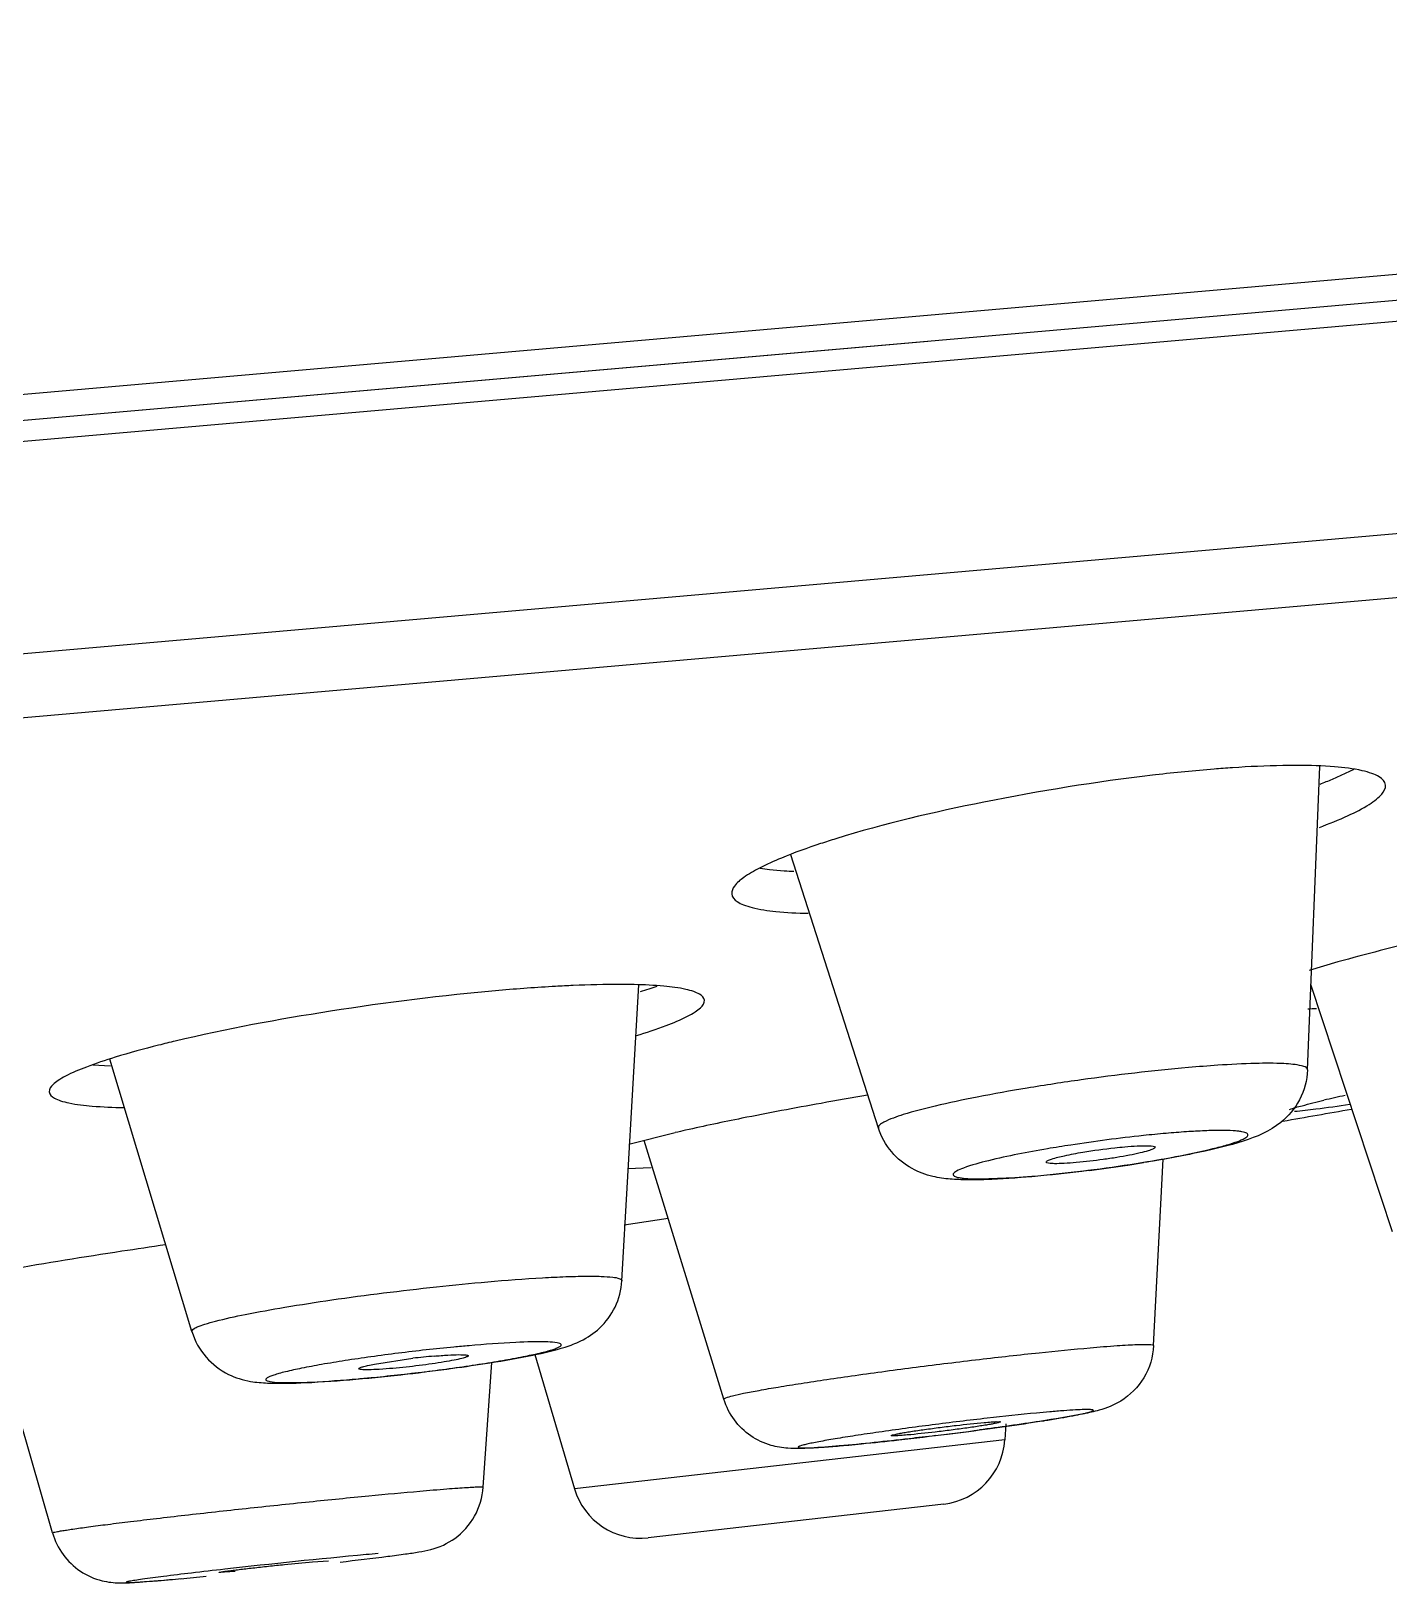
# Model space of a CAD drawing. Extents: x 38931 to 39525, y 15845 to 16265.
# Drawn here: x 39267.54 to 39277.4, y 16138.56 to 16149.84 of the extents above; entities that cross this region are included whole.
import ezdxf

# ---------------------------------------------------------------- set-up
doc = ezdxf.new("R2010")
doc.units = 0
doc.header["$LTSCALE"] = 7
doc.header["$MEASUREMENT"] = 0
doc.layers.get('0').update_dxf_attribs({"color": 2, "linetype": 'CONTINUOUS'})
doc.layers.add('DWG', color=7, linetype='CONTINUOUS')

msp = doc.modelspace()

# ---------------------------------------------------------------- linework, layer by layer
at = {"color": 7, "linetype": 'Continuous'}
for p, q in [((39217.28079, 16142.46323), (39301.55903, 16149.83662)), ((39301.61241, 16148.2959), (39217.49534, 16140.93661)), ((39301.25945, 16147.80046), (39217.92893, 16140.51)), ((39276.80986, 16142.28671), (39276.89884, 16144.49038)), ((39276.9911, 16144.39958), (39277.14927, 16144.47239)), ((39275.70509, 16144.43042), (39275.68496, 16144.42807)), ((39273.69317, 16141.86355), (39273.05621, 16143.85031)), ((39272.83442, 16143.75188), (39272.90219, 16143.74265)), ((39272.90219, 16143.74265), (39273.00905, 16143.73321)), ((39277.03013, 16143.07043), (39276.82275, 16143.00863)), ((39271.82959, 16140.75356), (39271.9536, 16142.90337)), ((39277.42649, 16141.10873), (39276.83494, 16142.90787)), ((39267.98726, 16142.32206), (39268.11486, 16142.31564)), ((39268.70577, 16140.3852), (39268.11003, 16142.36441)), ((39271.8787, 16141.74598), (39272.21657, 16141.83051)), ((39272.57046, 16139.89251), (39271.99082, 16141.77327)), ((39275.69184, 16140.28253), (39275.76013, 16141.63773)), ((39272.04129, 16141.57561), (39271.8692, 16141.56612)), ((39275.22551, 16141.55555), (39274.80701, 16141.51009)), ((39274.43273, 16141.49363), (39274.68313, 16141.50346)), ((39272.16527, 16141.20723), (39271.84526, 16141.1582)), ((39267.69364, 16138.92081), (39267.15549, 16140.78984)), ((39270.0315, 16140.14862), (39270.3111, 16140.19021)), ((39271.1958, 16140.2167), (39271.48489, 16139.24074)), ((39270.82175, 16139.25294), (39270.88422, 16140.15974)), ((39274.61756, 16139.71413), (39274.61038, 16139.59684)), ((39274.61038, 16139.59684), (39271.48489, 16139.24074)), ((39274.16792, 16139.13058), (39272.0209, 16138.88596)), ((39269.58206, 16138.71124), (39269.69906, 16138.71839)), ((39269.02054, 16138.6411), (39268.90354, 16138.63392))]:
    msp.add_line(p, q, dxfattribs=at)
for centre, radius, start, end in [((39275.71716, 16147.47706), 3.33073, 290.825177, 292.487555), ((39273.20552, 16146.74012), 3.01332, 266.261639, 267.581304), ((39279.74818, 16133.48405), 9.96427, 105.371779, 105.829779), ((39270.81226, 16146.48), 3.80376, 287.631726, 288.62711), ((39271.03413, 16145.82245), 3.10979, 288.622956, 289.758084), ((39276.52707, 16148.30156), 5.57928, 272.931919, 273.581855), ((39276.83776, 16132.17842), 10.16409, 93.830724, 95.042958), ((39279.02964, 16109.77635), 32.77576, 99.509743, 100.110554), ((39279.85306, 16129.65796), 12.74746, 102.552033, 103.259686), ((39278.16963, 16114.58145), 27.89431, 100.104129, 101.305861), ((39242.54865, 16338.98929), 200.0004, 279.8116064, 279.9563509), ((39276.14374, 16124.69271), 17.58209, 101.291854, 102.654845), ((39275.20842, 16128.88553), 13.28622, 102.680528, 103.013739), ((39276.39641, 16134.86982), 6.98209, 93.830725, 95.042957), ((39273.97455, 16151.22418), 9.74695, 275.037457, 277.045976), ((39273.71402, 16153.40202), 11.9425, 277.271094, 278.621352), ((39273.81963, 16152.70742), 11.23993, 278.619853, 279.209179), ((39274.22604, 16148.33756), 6.84937, 273.826406, 274.862247), ((39274.1286, 16149.53446), 8.05022, 274.831248, 275.001312), ((39271.80892, 16127.83785), 12.49172, 95.005488, 95.514059), ((39270.93161, 16134.94201), 5.28476, 95.064927, 96.742939), ((39268.67187, 16153.98631), 14.00168, 275.022615, 276.549794), ((39268.57361, 16154.94854), 14.96885, 276.503361, 277.776596), ((39268.88235, 16152.697), 12.69624, 277.770983, 279.012241), ((39268.82261, 16152.4853), 12.49172, 275.005488, 275.514059), ((39275.97406, 16127.9711), 11.87523, 95.007981, 95.470717), ((39270.77941, 16166.86335), 27.43726, 276.404863, 277.148739), ((39270.56985, 16168.59215), 29.17905, 276.962974, 277.594152), ((39272.44072, 16150.8188), 11.30653, 275.005246, 275.257463), ((39272.2638, 16152.7451), 13.24094, 275.256036, 275.455673), ((39272.1028, 16154.43125), 14.93476, 275.455503, 275.639552), ((39271.60637, 16159.40635), 19.93456, 275.654269, 276.433751), ((39274.11131, 16139.62737), 0.5, 276.5, 356.5), ((39271.9643, 16139.38274), 0.5, 196.5, 276.5), ((39274.48769, 16089.86811), 49.10302, 95.276201, 96.481545), ((39272.11021, 16115.35314), 23.50735, 95.004269, 95.217995), ((39266.49239, 16161.99922), 23.50737, 275.004269, 275.217995), ((39265.52575, 16172.5089), 34.06155, 275.217064, 275.534022)]:
    msp.add_arc(centre, radius, start, end, dxfattribs=at)
for points, knots in [([(39276.26435, 16144.48225), (39276.21986, 16144.47929), (39276.03313, 16144.46553), (39275.84678, 16144.44686), (39275.70509, 16144.43042)], [0, 0, 0, 0, 596.75865607, 2505.88446864, 2505.88446864, 2505.88446864, 2505.88446864]), ([(39276.73887, 16144.49907), (39276.70263, 16144.49918), (39276.54433, 16144.49787), (39276.38613, 16144.49034), (39276.26435, 16144.48225)], [0, 0, 0, 0, 574.42039357, 2509.15273384, 2509.15273384, 2509.15273384, 2509.15273384]), ([(39277.37629, 16144.35608), (39277.37407, 16144.38113), (39277.33635, 16144.41772), (39277.27361, 16144.44349), (39277.16536, 16144.47327), (39276.98489, 16144.49383), (39276.82828, 16144.49879), (39276.73887, 16144.49907)], [0, 0, 0, 0, 607.80678187, 1074.3350643, 1675.97566731, 3297.9041094, 5459.16800686, 5459.16800686, 5459.16800686, 5459.16800686]), ([(39275.68496, 16144.42807), (39275.27393, 16144.37975), (39274.50031, 16144.25462), (39273.73654, 16144.07526), (39273.38388, 16143.96609)], [0, 0, 0, 0, 1317.94297498, 2493.59053657, 2493.59053657, 2493.59053657, 2493.59053657]), ([(39276.89567, 16144.04873), (39276.96655, 16144.07497), (39277.09025, 16144.12474), (39277.22893, 16144.19466), (39277.3089, 16144.25071), (39277.35478, 16144.29227), (39277.37837, 16144.33252), (39277.37629, 16144.35608)], [0, 0, 0, 0, 2102.9865439, 3706.06352302, 4315.26514602, 4800.14555312, 5458.41950389, 5458.41950389, 5458.41950389, 5458.41950389]), ([(39273.38388, 16143.96609), (39273.34687, 16143.95464), (39273.21345, 16143.91205), (39273.08139, 16143.86488), (39272.98777, 16143.82613)], [0, 0, 0, 0, 688.43596203, 2488.91669889, 2488.91669889, 2488.91669889, 2488.91669889]), ([(39272.98777, 16143.82613), (39272.93401, 16143.80388), (39272.84014, 16143.76219), (39272.72422, 16143.69476), (39272.6499, 16143.6356), (39272.62536, 16143.58553), (39272.6271, 16143.56579)], [0, 0, 0, 0, 1673.10272031, 2951.7601926, 3838.59750147, 4408.50087032, 4408.50087032, 4408.50087032, 4408.50087032]), ([(39272.6271, 16143.56579), (39272.62912, 16143.54295), (39272.66094, 16143.50886), (39272.71619, 16143.48364), (39272.80994, 16143.45475), (39272.96718, 16143.43296), (39273.10373, 16143.42604), (39273.18181, 16143.42436)], [0, 0, 0, 0, 624.4007238, 1088.39275307, 1681.79293759, 3274.76722902, 5400.86514749, 5400.86514749, 5400.86514749, 5400.86514749]), ([(39279.89094, 16143.636), (39279.40552, 16143.57372), (39278.6812, 16143.4517), (39277.75528, 16143.25711), (39277.31155, 16143.14815), (39277.10684, 16143.09186)], [0, 0, 0, 0, 1820.84896243, 2730.22506756, 3520.14852889, 3520.14852889, 3520.14852889, 3520.14852889]), ([(39271.47547, 16142.89958), (39271.43302, 16142.89774), (39271.25297, 16142.88874), (39271.07314, 16142.87544), (39270.93587, 16142.86343)], [0, 0, 0, 0, 584.06429735, 2478.33961226, 2478.33961226, 2478.33961226, 2478.33961226]), ([(39271.91891, 16142.90598), (39271.8856, 16142.90675), (39271.73776, 16142.90847), (39271.58989, 16142.90454), (39271.47547, 16142.89958)], [0, 0, 0, 0, 559.14763289, 2481.46533655, 2481.46533655, 2481.46533655, 2481.46533655]), ([(39272.42926, 16142.79258), (39272.4276, 16142.81155), (39272.39667, 16142.83846), (39272.34778, 16142.85757), (39272.26121, 16142.88079), (39272.11674, 16142.89825), (39271.99094, 16142.90433), (39271.91891, 16142.90598)], [0, 0, 0, 0, 571.70241368, 1028.40284604, 1622.32955514, 3234.73855526, 5397.49805939, 5397.49805939, 5397.49805939, 5397.49805939]), ([(39270.93587, 16142.86343), (39270.52676, 16142.82763), (39269.73852, 16142.72816), (39268.9569, 16142.5838), (39268.58403, 16142.49507)], [0, 0, 0, 0, 1275.59645168, 2466.09667936, 2466.09667936, 2466.09667936, 2466.09667936]), ([(39271.9351, 16142.53613), (39272.0074, 16142.55808), (39272.1334, 16142.59963), (39272.27548, 16142.65773), (39272.35851, 16142.70491), (39272.40418, 16142.73794), (39272.43105, 16142.77218), (39272.42926, 16142.79258)], [0, 0, 0, 0, 2139.6843483, 3750.99976493, 4350.96169186, 4816.04292925, 5395.86053751, 5395.86053751, 5395.86053751, 5395.86053751]), ([(39268.58403, 16142.49507), (39268.54397, 16142.48553), (39268.39754, 16142.44969), (39268.25197, 16142.41017), (39268.14723, 16142.37795)], [0, 0, 0, 0, 672.20366533, 2460.910262, 2460.910262, 2460.910262, 2460.910262]), ([(39268.14723, 16142.37795), (39268.07722, 16142.35641), (39267.95525, 16142.31566), (39267.81775, 16142.25867), (39267.73753, 16142.21246), (39267.69327, 16142.17997), (39267.66751, 16142.14643), (39267.66925, 16142.12649)], [0, 0, 0, 0, 2113.96234431, 3705.50156561, 4298.53352157, 4758.92652445, 5336.46736882, 5336.46736882, 5336.46736882, 5336.46736882]), ([(39276.80985, 16142.28671), (39276.81012, 16142.29311), (39276.79568, 16142.30887), (39276.73716, 16142.32409), (39276.61276, 16142.33569), (39276.40991, 16142.33394), (39276.24974, 16142.32587), (39276.15871, 16142.3198)], [0, 0, 0, 0, 157.942586, 444.38523811, 1506.97471073, 3208.3760884, 5459.43274422, 5459.43274422, 5459.43274422, 5459.43274422]), ([(39275.94431, 16142.30316), (39275.68431, 16142.28041), (39275.29307, 16142.23438), (39274.78249, 16142.157), (39274.42816, 16142.09421), (39274.12754, 16142.03052), (39273.90106, 16141.97326), (39273.76454, 16141.9239), (39273.7035, 16141.89146), (39273.69102, 16141.87028), (39273.69317, 16141.86355)], [0, 0, 0, 0, 2804.66168783, 4230.89818852, 5548.77078172, 6672.12919924, 7528.85119331, 8066.98266387, 8210.65207022, 8286.55243736, 8286.55243736, 8286.55243736, 8286.55243736]), ([(39276.80986, 16142.28671), (39276.80683, 16142.21162), (39276.76742, 16142.065), (39276.6041, 16141.86816), (39276.33736, 16141.75712), (39275.99875, 16141.67925), (39275.75546, 16141.63459), (39275.61846, 16141.61237)], [0, 0, 0, 0, 828.17890471, 1611.09222348, 2735.03401575, 3925.68552025, 5455.13566029, 5455.13566029, 5455.13566029, 5455.13566029]), ([(39267.66925, 16142.12649), (39267.67098, 16142.10675), (39267.70424, 16142.07917), (39267.75581, 16142.05994), (39267.84786, 16142.03648), (39268.00109, 16142.01946), (39268.1345, 16142.01401), (39268.21085, 16142.0128)], [0, 0, 0, 0, 556.21318299, 1006.96804555, 1595.10053182, 3194.23340257, 5337.88956091, 5337.88956091, 5337.88956091, 5337.88956091]), ([(39276.67956, 16141.99843), (39276.70891, 16142.00974), (39276.79239, 16142.03215), (39276.87594, 16142.053), (39276.92924, 16142.06557)], [0, 0, 0, 0, 917.45121766, 2515.19224794, 2515.19224794, 2515.19224794, 2515.19224794]), ([(39277.11641, 16142.03418), (39277.0344, 16142.02194), (39276.90101, 16142.00308), (39276.76715, 16141.98669), (39276.71544, 16141.98326)], [0, 0, 0, 0, 1548.0271178, 2515.54636368, 2515.54636368, 2515.54636368, 2515.54636368]), ([(39274.80701, 16141.51009), (39274.69648, 16141.50042), (39274.5399, 16141.48924), (39274.34203, 16141.48593), (39274.21285, 16141.4904), (39274.07631, 16141.50914), (39273.92404, 16141.56504), (39273.77801, 16141.68354), (39273.71335, 16141.80061), (39273.69317, 16141.86355)], [0, 0, 0, 0, 1925.25774131, 2721.82265294, 3432.7929565, 4166.47289812, 5105.688698, 6210.71935275, 7357.67875006, 7357.67875006, 7357.67875006, 7357.67875006]), ([(39275.78266, 16141.82488), (39275.72761, 16141.82007), (39275.49596, 16141.79741), (39275.26505, 16141.76715), (39275.08963, 16141.7401)], [0, 0, 0, 0, 595.26367091, 2507.269255, 2507.269255, 2507.269255, 2507.269255]), ([(39275.17017, 16141.55084), (39275.28791, 16141.56525), (39275.51569, 16141.59669), (39275.83314, 16141.65046), (39276.06707, 16141.699), (39276.21724, 16141.73817), (39276.29481, 16141.76295), (39276.3436, 16141.78259), (39276.36731, 16141.79829), (39276.37693, 16141.80761), (39276.37759, 16141.81907), (39276.3678, 16141.82692), (39276.35304, 16141.83264), (39276.33117, 16141.83763), (39276.3026, 16141.84146), (39276.25112, 16141.8455), (39276.17097, 16141.84684), (39276.05777, 16141.84393), (39275.97479, 16141.8393), (39275.92994, 16141.83631)], [0, 0, 0, 0, 3574.52283635, 6927.70864465, 9699.91448878, 10772.81599564, 11599.05689497, 12159.73072633, 12340.70840917, 12461.55704347, 12546.15646135, 12649.51583366, 12807.37391181, 13029.9745798, 13319.97712895, 13676.87393098, 14584.70108019, 15734.09884043, 17088.63935747, 17088.63935747, 17088.63935747, 17088.63935747]), ([(39275.08963, 16141.7401), (39275.03308, 16141.73138), (39274.83286, 16141.69876), (39274.6333, 16141.66088), (39274.49184, 16141.62612)], [0, 0, 0, 0, 705.92111861, 2503.1741769, 2503.1741769, 2503.1741769, 2503.1741769]), ([(39274.91028, 16141.61565), (39274.90909, 16141.62006), (39274.92801, 16141.63116), (39274.94008, 16141.63508), (39274.95081, 16141.63859)], [0, 0, 0, 0, 720.8402789, 2504.27165735, 2504.27165735, 2504.27165735, 2504.27165735]), ([(39274.95081, 16141.63859), (39274.98145, 16141.64863), (39275.05703, 16141.6664), (39275.13315, 16141.68064), (39275.17776, 16141.6881)], [0, 0, 0, 0, 1042.5052068, 2504.82489407, 2504.82489407, 2504.82489407, 2504.82489407]), ([(39275.70291, 16141.72327), (39275.70301, 16141.71766), (39275.68064, 16141.70774), (39275.64794, 16141.69579), (39275.58706, 16141.68062), (39275.51163, 16141.66487), (39275.42186, 16141.64904), (39275.2937, 16141.62974), (39275.19547, 16141.61821), (39275.13026, 16141.6125)], [0, 0, 0, 0, 211.91501895, 711.8524686, 1486.27354565, 2488.7870785, 3656.11208107, 4914.76239857, 7385.81754868, 7385.81754868, 7385.81754868, 7385.81754868]), ([(39275.17776, 16141.6881), (39275.25473, 16141.70096), (39275.35638, 16141.71494), (39275.45841, 16141.72513), (39275.4828, 16141.72727)], [0, 0, 0, 0, 1907.73063129, 2506.48129405, 2506.48129405, 2506.48129405, 2506.48129405]), ([(39275.4828, 16141.72727), (39275.51288, 16141.7299), (39275.56514, 16141.73384), (39275.63743, 16141.73576), (39275.67421, 16141.734), (39275.7028, 16141.72904), (39275.70291, 16141.72327)], [0, 0, 0, 0, 1809.88197628, 3212.91730634, 4101.4572664, 4447.84058111, 4447.84058111, 4447.84058111, 4447.84058111]), ([(39274.49184, 16141.62612), (39274.43066, 16141.61108), (39274.3519, 16141.59025), (39274.26975, 16141.55731), (39274.24593, 16141.54161), (39274.23625, 16141.53233), (39274.23538, 16141.52088), (39274.24504, 16141.51296), (39274.25966, 16141.50724), (39274.28136, 16141.50223), (39274.30975, 16141.49838), (39274.36096, 16141.49431), (39274.40275, 16141.4936), (39274.43273, 16141.49363)], [0, 0, 0, 0, 4372.19313974, 5665.837919, 6084.28170139, 6364.19854785, 6559.27408237, 6795.26721647, 7155.68069661, 7664.61446435, 8328.37591234, 9145.89728056, 11227.05201582, 11227.05201582, 11227.05201582, 11227.05201582]), ([(39275.13026, 16141.6125), (39275.10075, 16141.60992), (39275.04897, 16141.60623), (39274.97836, 16141.60355), (39274.93944, 16141.60644), (39274.91191, 16141.60962), (39274.91028, 16141.61565)], [0, 0, 0, 0, 1777.78483942, 3167.71428901, 4066.50574425, 4441.32502969, 4441.32502969, 4441.32502969, 4441.32502969]), ([(39268.51427, 16141.01459), (39268.40874, 16140.99932), (39268.0273, 16140.94275), (39267.64649, 16140.88162), (39267.37195, 16140.83202)], [0, 0, 0, 0, 680.49256224, 2460.85296413, 2460.85296413, 2460.85296413, 2460.85296413]), ([(39268.70577, 16140.3852), (39268.70415, 16140.39063), (39268.71879, 16140.40739), (39268.75113, 16140.42058), (39268.80677, 16140.44138), (39268.92215, 16140.47261), (39269.11625, 16140.51506), (39269.3983, 16140.56552), (39269.7332, 16140.6172), (39270.10045, 16140.66647), (39270.47779, 16140.71034), (39270.73042, 16140.73517), (39270.85452, 16140.74603)], [0, 0, 0, 0, 78.3324477, 244.78020151, 513.54149631, 883.28520384, 1905.9897111, 3254.61280975, 4848.7449334, 6591.94069682, 8379.83283479, 10102.98775805, 10102.98775805, 10102.98775805, 10102.98775805]), ([(39270.85452, 16140.74603), (39270.98721, 16140.75764), (39271.17629, 16140.77206), (39271.41307, 16140.7839), (39271.55569, 16140.78731), (39271.66842, 16140.78736), (39271.75418, 16140.78043), (39271.80127, 16140.77562), (39271.83002, 16140.76094), (39271.82958, 16140.75355)], [0, 0, 0, 0, 2969.24913707, 4224.4827822, 5288.72265903, 6140.00873415, 6761.67292853, 7144.36824117, 7309.29692144, 7309.29692144, 7309.29692144, 7309.29692144]), ([(39270.87116, 16140.15749), (39270.97549, 16140.17414), (39271.15872, 16140.20628), (39271.38014, 16140.25599), (39271.54558, 16140.31717), (39271.67976, 16140.40748), (39271.79249, 16140.55879), (39271.8258, 16140.68803), (39271.82959, 16140.75356)], [0, 0, 0, 0, 1625.5715348, 2862.85990627, 3484.88608712, 4330.69245886, 5313.12812641, 6322.99071145, 6322.99071145, 6322.99071145, 6322.99071145]), ([(39268.70577, 16140.3852), (39268.72625, 16140.31718), (39268.79597, 16140.19052), (39268.95597, 16140.06909), (39269.117, 16140.01974), (39269.30646, 16140.00499), (39269.56235, 16140.01218), (39269.77604, 16140.02774), (39269.89771, 16140.03838)], [0, 0, 0, 0, 989.4519245, 1943.81751182, 2724.87715931, 3301.70987767, 4584.85346142, 6285.97969184, 6285.97969184, 6285.97969184, 6285.97969184]), ([(39270.02294, 16140.05139), (39270.15743, 16140.06436), (39270.3583, 16140.08673), (39270.62145, 16140.12138), (39270.8073, 16140.14864), (39270.97555, 16140.17622), (39271.12028, 16140.20311), (39271.22347, 16140.22541), (39271.29041, 16140.24261), (39271.32774, 16140.25382), (39271.35673, 16140.26387), (39271.37526, 16140.27333), (39271.38845, 16140.28096), (39271.38862, 16140.29343), (39271.37463, 16140.29879), (39271.34429, 16140.30629), (39271.23515, 16140.31241), (39271.0237, 16140.30584), (39270.83199, 16140.29181), (39270.71901, 16140.28192)], [0, 0, 0, 0, 3308.52146013, 4948.05423576, 6498.97193857, 7907.49050741, 9122.77988649, 10102.57210072, 10493.02642579, 10812.92961216, 11060.45086866, 11234.69000589, 11339.05030915, 11399.92324521, 11494.19665223, 11656.73948045, 12200.46034482, 14109.26959308, 16886.35092602, 16886.35092602, 16886.35092602, 16886.35092602]), ([(39275.69184, 16140.28253), (39275.68774, 16140.20126), (39275.63905, 16140.0399), (39275.47905, 16139.8794), (39275.31447, 16139.81352), (39275.11598, 16139.77206), (39274.82582, 16139.7242), (39274.57283, 16139.68861), (39274.42601, 16139.66903)], [0, 0, 0, 0, 1015.83075299, 2008.88161429, 2718.94621998, 3199.59712803, 4539.88343471, 6388.96945923, 6388.96945923, 6388.96945923, 6388.96945923]), ([(39275.23036, 16140.26667), (39275.29571, 16140.27239), (39275.3877, 16140.27988), (39275.50163, 16140.28718), (39275.56796, 16140.29024), (39275.61904, 16140.29169), (39275.65838, 16140.2907), (39275.67786, 16140.28939), (39275.69195, 16140.28547), (39275.69182, 16140.28253)], [0, 0, 0, 0, 3134.48486756, 4407.11824043, 5462.39373929, 6291.89797594, 6888.86524567, 7250.04789258, 7390.53126735, 7390.53126735, 7390.53126735, 7390.53126735]), ([(39270.6086, 16140.27176), (39270.4741, 16140.25879), (39270.27323, 16140.23642), (39270.01008, 16140.20177), (39269.82423, 16140.17451), (39269.65598, 16140.14693), (39269.51125, 16140.12004), (39269.40806, 16140.09774), (39269.34113, 16140.08054), (39269.30379, 16140.06933), (39269.2748, 16140.05928), (39269.25628, 16140.04982), (39269.24308, 16140.04219), (39269.24291, 16140.02972), (39269.2569, 16140.02436), (39269.28724, 16140.01686), (39269.39638, 16140.01074), (39269.60784, 16140.01731), (39269.79954, 16140.03134), (39269.91252, 16140.04123)], [0, 0, 0, 0, 3295.58966549, 4928.71410996, 6473.56984536, 7876.58303268, 9087.12229215, 10063.08485866, 10452.01304124, 10770.6658436, 11017.21963047, 11190.77773094, 11294.73012812, 11355.36513424, 11449.27006116, 11611.17756918, 12152.77322849, 14054.12164281, 16820.34838528, 16820.34838528, 16820.34838528, 16820.34838528]), ([(39270.71302, 16140.20816), (39270.71301, 16140.20651), (39270.70845, 16140.20279), (39270.69357, 16140.19627), (39270.65952, 16140.18677), (39270.60531, 16140.17517), (39270.53336, 16140.16235), (39270.44877, 16140.14938), (39270.32513, 16140.13286), (39270.23008, 16140.12259), (39270.16648, 16140.11702)], [0, 0, 0, 0, 72.87574569, 220.20642653, 757.9938909, 1600.17262612, 2699.6968614, 3991.06006993, 5399.28960637, 8231.39309789, 8231.39309789, 8231.39309789, 8231.39309789]), ([(39270.46505, 16140.20613), (39270.49867, 16140.20907), (39270.55904, 16140.21354), (39270.6349, 16140.21725), (39270.68458, 16140.21604), (39270.70559, 16140.21359), (39270.71303, 16140.21009), (39270.71302, 16140.20816)], [0, 0, 0, 0, 2179.85287647, 3888.3835833, 4974.13377344, 5258.91640404, 5383.42312556, 5383.42312556, 5383.42312556, 5383.42312556]), ([(39272.57049, 16139.89252), (39272.56994, 16139.89428), (39272.57583, 16139.89965), (39272.59554, 16139.90695), (39272.64404, 16139.92114), (39272.72348, 16139.93784), (39272.83474, 16139.95922), (39272.97366, 16139.98308), (39273.13796, 16140.00947), (39273.32381, 16140.03757), (39273.60269, 16140.07768), (39273.97218, 16140.12719), (39274.41794, 16140.18214), (39274.8388, 16140.22933), (39275.10685, 16140.25586), (39275.23036, 16140.26667)], [0, 0, 0, 0, 27.04720809, 89.65120791, 334.81908248, 738.6336877, 1293.18095257, 1986.79530154, 2804.43527537, 3728.46073487, 4738.71477243, 6928.96952469, 9185.75892679, 11313.62808486, 13128.73055874, 13128.73055874, 13128.73055874, 13128.73055874]), ([(39269.91857, 16140.11448), (39269.91784, 16140.11743), (39269.93106, 16140.12425), (39269.94974, 16140.13027), (39269.98723, 16140.13985), (39270.01513, 16140.14547), (39270.0315, 16140.14862)], [0, 0, 0, 0, 335.22147781, 1182.47331993, 2550.4616131, 4389.59088383, 4389.59088383, 4389.59088383, 4389.59088383]), ([(39270.16648, 16140.11702), (39270.13332, 16140.11412), (39270.07403, 16140.1096), (39270.00458, 16140.10649), (39269.96168, 16140.10657), (39269.93959, 16140.10784), (39269.92685, 16140.10966), (39269.91908, 16140.11241), (39269.91857, 16140.11448)], [0, 0, 0, 0, 2521.46612719, 4509.86266485, 5247.34298724, 5793.842747, 6142.39471819, 6303.725424, 6303.725424, 6303.725424, 6303.725424]), ([(39273.40882, 16139.55309), (39273.33896, 16139.54698), (39273.21481, 16139.53756), (39273.04833, 16139.53018), (39272.8992, 16139.55429), (39272.75987, 16139.61967), (39272.63847, 16139.73683), (39272.58698, 16139.83892), (39272.57046, 16139.89251)], [0, 0, 0, 0, 1342.55930859, 2385.93527767, 3179.94048369, 4212.14124251, 5279.30498354, 6352.89233095, 6352.89233095, 6352.89233095, 6352.89233095]), ([(39274.84191, 16139.79224), (39274.72232, 16139.78082), (39274.46905, 16139.75367), (39274.08703, 16139.70729), (39273.76767, 16139.66423), (39273.53281, 16139.62948), (39273.38713, 16139.6063), (39273.28269, 16139.58815), (39273.21452, 16139.57489), (39273.176, 16139.56669), (39273.14634, 16139.55949), (39273.12757, 16139.55406), (39273.11702, 16139.54994), (39273.1129, 16139.54769), (39273.10987, 16139.54542), (39273.11159, 16139.54061), (39273.12286, 16139.5404), (39273.13919, 16139.53807), (39273.16682, 16139.53857), (39273.20253, 16139.53938), (39273.24741, 16139.54173), (39273.32324, 16139.54663), (39273.38411, 16139.55162), (39273.42718, 16139.55538)], [0, 0, 0, 0, 3627.45471834, 7691.1462057, 11620.03373956, 13357.9446426, 14860.06015218, 16074.1833079, 16558.88313928, 16956.62116906, 17264.06771549, 17478.35118023, 17550.46167969, 17599.82567668, 17628.51923686, 17647.68963474, 17734.23075813, 17912.55301555, 18183.99712474, 18547.09623328, 18999.7868252, 19537.61756095, 20843.19564219, 20843.19564219, 20843.19564219, 20843.19564219]), ([(39273.7854, 16139.62853), (39273.78504, 16139.63004), (39273.79343, 16139.63233), (39273.80311, 16139.63568), (39273.82514, 16139.64015), (39273.85273, 16139.6455), (39273.88838, 16139.6516), (39273.94738, 16139.66107), (39274.03237, 16139.6735), (39274.14214, 16139.68822), (39274.28668, 16139.70599), (39274.39367, 16139.71769), (39274.46186, 16139.72366)], [0, 0, 0, 0, 69.60131589, 261.99299482, 577.82017749, 1011.4859369, 1552.80959025, 2190.86240081, 3699.23254196, 5406.61913141, 7164.64554816, 10238.08569534, 10238.08569534, 10238.08569534, 10238.08569534]), ([(39274.57921, 16139.72772), (39274.5792, 16139.72602), (39274.571, 16139.72417), (39274.56039, 16139.72034), (39274.53835, 16139.71606), (39274.51036, 16139.7106), (39274.47461, 16139.70452), (39274.41552, 16139.69505), (39274.33065, 16139.68267), (39274.22116, 16139.66799), (39274.07717, 16139.65031), (39273.97063, 16139.63867), (39273.90274, 16139.63273)], [0, 0, 0, 0, 76.35699955, 275.24616874, 596.66333864, 1034.75727539, 1579.36213098, 2219.60402593, 3729.1792552, 5434.4155657, 7188.24116293, 10253.16807251, 10253.16807251, 10253.16807251, 10253.16807251]), ([(39274.19386, 16139.63937), (39274.2972, 16139.65231), (39274.49474, 16139.67809), (39274.73309, 16139.71194), (39274.90398, 16139.73827), (39275.0107, 16139.75578), (39275.09967, 16139.77156), (39275.16158, 16139.78376), (39275.20098, 16139.79262), (39275.22208, 16139.79802), (39275.23859, 16139.80278), (39275.24744, 16139.80664), (39275.2554, 16139.81016), (39275.25198, 16139.81583), (39275.24347, 16139.81592), (39275.23092, 16139.81787), (39275.21213, 16139.8179), (39275.17645, 16139.81769), (39275.11848, 16139.81485), (39275.03435, 16139.80919), (39274.97173, 16139.804), (39274.93742, 16139.801)], [0, 0, 0, 0, 4256.6466691, 8141.54757142, 9838.7569575, 11322.66622234, 12562.06394037, 13529.50540018, 13905.33258015, 14206.44493095, 14431.11833901, 14579.43076683, 14655.11468847, 14697.63526365, 14799.46862341, 14976.6390735, 15230.10263565, 15559.11634266, 16439.04235648, 17598.59662894, 19006.4342884, 19006.4342884, 19006.4342884, 19006.4342884]), ([(39274.46186, 16139.72366), (39274.4784, 16139.7251), (39274.50637, 16139.72704), (39274.54596, 16139.73054), (39274.56323, 16139.72872), (39274.57923, 16139.73037), (39274.57921, 16139.72772)], [0, 0, 0, 0, 1879.26826564, 3282.76444235, 4142.98012459, 4442.54283128, 4442.54283128, 4442.54283128, 4442.54283128]), ([(39274.10716, 16139.6283), (39274.04323, 16139.62049), (39273.81074, 16139.59291), (39273.5779, 16139.56789), (39273.40882, 16139.55309)], [0, 0, 0, 0, 687.84900705, 2500.52980809, 2500.52980809, 2500.52980809, 2500.52980809]), ([(39273.90274, 16139.63273), (39273.88636, 16139.63129), (39273.85838, 16139.6294), (39273.81976, 16139.6258), (39273.80099, 16139.62782), (39273.78607, 16139.6258), (39273.7854, 16139.62853)], [0, 0, 0, 0, 1857.84469306, 3252.28049761, 4117.47751986, 4434.94841434, 4434.94841434, 4434.94841434, 4434.94841434]), ([(39267.69366, 16138.92081), (39267.69323, 16138.92222), (39267.70157, 16138.92452), (39267.71102, 16138.92748), (39267.73319, 16138.93173), (39267.76129, 16138.93676), (39267.79851, 16138.94268), (39267.86324, 16138.95237), (39267.96287, 16138.96611), (39268.10286, 16138.98426), (39268.26796, 16139.00469), (39268.45453, 16139.02693), (39268.73412, 16139.05922), (39269.1041, 16139.10016), (39269.55001, 16139.14713), (39269.97067, 16139.1891), (39270.23836, 16139.21406), (39270.36166, 16139.22485)], [0, 0, 0, 0, 24.51225172, 94.39264511, 210.7242718, 372.98024265, 580.47510171, 832.30280106, 1462.61658296, 2250.32223989, 3178.35728784, 4226.63401184, 5372.34221592, 7854.85782197, 10411.83613342, 12822.55186912, 14879.12427399, 14879.12427399, 14879.12427399, 14879.12427399]), ([(39269.78362, 16138.70931), (39269.89866, 16138.72259), (39270.05652, 16138.74133), (39270.24641, 16138.76631), (39270.35125, 16138.78159), (39270.47568, 16138.80407), (39270.63066, 16138.87471), (39270.77395, 16139.0357), (39270.81674, 16139.18026), (39270.82175, 16139.25294)], [0, 0, 0, 0, 1963.02752254, 2694.64410437, 3246.55885275, 3759.2106152, 4836.37035285, 6063.52297465, 7298.50681105, 7298.50681105, 7298.50681105, 7298.50681105]), ([(39270.36166, 16139.22485), (39270.4268, 16139.23055), (39270.51853, 16139.23834), (39270.63194, 16139.24685), (39270.69825, 16139.25149), (39270.74862, 16139.25387), (39270.78902, 16139.25642), (39270.80602, 16139.2543), (39270.82187, 16139.2555), (39270.82173, 16139.25294)], [0, 0, 0, 0, 3104.82575736, 4366.14791892, 5412.53426444, 6235.35733486, 6827.27628593, 7182.99260095, 7304.83287942, 7304.83287942, 7304.83287942, 7304.83287942]), ([(39267.69364, 16138.92081), (39267.70976, 16138.86479), (39267.7622, 16138.75784), (39267.88997, 16138.63518), (39268.03809, 16138.56961), (39268.18644, 16138.55317), (39268.34678, 16138.56534), (39268.46394, 16138.57437), (39268.53374, 16138.58048)], [0, 0, 0, 0, 1094.16122795, 2182.55663301, 3262.14128651, 4068.73795681, 4960.44945923, 6275.85742846, 6275.85742846, 6275.85742846, 6275.85742846]), ([(39268.90354, 16138.63392), (39268.90324, 16138.63535), (39268.91257, 16138.63535), (39268.92157, 16138.63888), (39268.9443, 16138.6413), (39268.97192, 16138.64554), (39269.00786, 16138.65004), (39269.06709, 16138.65744), (39269.15236, 16138.66735), (39269.26232, 16138.67954), (39269.40699, 16138.69475), (39269.51395, 16138.70528), (39269.58206, 16138.71124)], [0, 0, 0, 0, 64.74161213, 254.63597184, 567.22737635, 996.44947099, 1532.08134522, 2163.26299656, 3654.87218243, 5342.77806884, 7080.46203658, 10118.29785599, 10118.29785599, 10118.29785599, 10118.29785599]), ([(39268.94478, 16138.65728), (39268.86414, 16138.64819), (39268.71552, 16138.63105), (39268.51577, 16138.60684), (39268.37893, 16138.58872), (39268.29678, 16138.57698), (39268.26215, 16138.57078), (39268.2416, 16138.56745), (39268.23393, 16138.56448), (39268.22762, 16138.56433), (39268.22709, 16138.5603), (39268.23388, 16138.56119), (39268.24084, 16138.55998), (39268.25417, 16138.56061), (39268.2789, 16138.56124), (39268.32065, 16138.56382), (39268.41169, 16138.57016), (39268.48764, 16138.57661), (39268.54294, 16138.58145)], [0, 0, 0, 0, 3697.4916779, 6817.26220365, 9162.548915, 9995.89440786, 10584.92041447, 10784.22662644, 10919.44490064, 10991.16485889, 11010.75307739, 11074.67130684, 11202.39236782, 11394.33971818, 11649.77446674, 12347.47331985, 13287.09147156, 15815.95123225, 15815.95123225, 15815.95123225, 15815.95123225])]:
    msp.add_open_spline(points, degree=3, knots=knots, dxfattribs=at)
at = {"layer": 'DWG'}
for p, q in [((39217.04394, 16142.78343), (39293.27437, 16149.45289)), ((39293.13004, 16149.24908), (39227.73605, 16143.52778)), ((39274.05093, 16147.58054), (39259.40684, 16146.29935)), ((39274.05093, 16147.58054), (39259.40684, 16146.29935)), ((39274.05093, 16147.58054), (39259.40684, 16146.29935))]:
    msp.add_line(p, q, dxfattribs=at)

doc.saveas('drawing.dxf')
